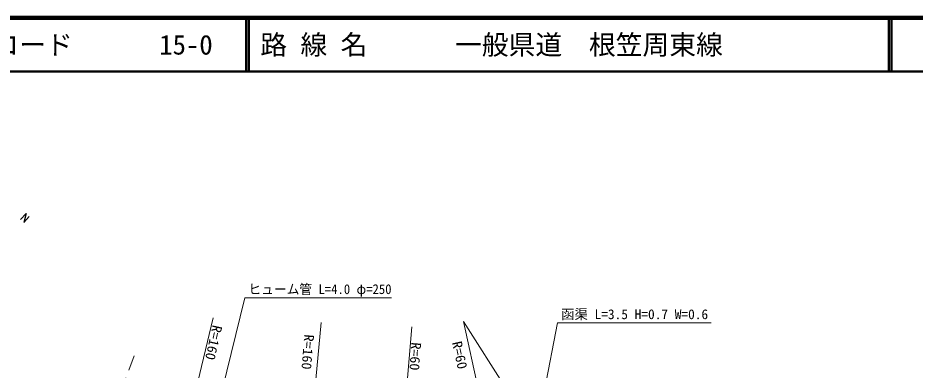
# Model space of a CAD drawing. Units: millimetres, scale not verified. Extents: x 40000 to 680000, y 20000 to 380000.
# Drawn here: x 135143 to 302617, y 314323 to 380000 of the extents above; entities that cross this region are included whole.
import ezdxf
from ezdxf.enums import TextEntityAlignment as Align

# ---------------------------------------------------------------- set-up
doc = ezdxf.new("R2010")
doc.units = ezdxf.units.MM
doc.header["$LTSCALE"] = 1000
doc.linetypes.add('CHAIN', pattern=[18.5, 12, -1.5, 3.5, -1.5])
for name, color, linetype, lineweight in [('M-BMK', 2, 'CHAIN', 13), ('M-BMK-SRVR', 3, 'Continuous', 25), ('M-STR-HTXT', 7, 'Continuous', 13), ('M-TTL', 2, 'Continuous', 140), ('M-TTL-LINE', 7, 'Continuous', 50)]:
    doc.layers.add(name, color=color, linetype=linetype, lineweight=lineweight)
doc.layers.add('M-TTL-TXT', color=7, linetype='Continuous')
doc.styles.add('ＭＳ ゴシック', font='')
doc.styles.get('ＭＳ ゴシック').set_extended_font_data('MS Gothic')

msp = doc.modelspace()

# ---------------------------------------------------------------- linework, layer by layer
at = {"layer": 'M-BMK'}
msp.add_line((150904, 301717), (156865, 316962), dxfattribs=at)
at = {"layer": 'M-BMK-SRVR'}
for p, q in [((135644, 342374), (136674, 343523)), ((136674, 343523), (136237, 341836)), ((136237, 341836), (137265, 342995))]:
    msp.add_line(p, q, dxfattribs=at)
at = {"layer": 'M-STR-HTXT'}
for p, q in [((170100, 297558), (177515, 327797)), ((177515, 327797), (204865, 327797)), ((164932, 296474), (171584, 324068)), ((224654, 294259), (218327, 323369)), ((218327, 323369), (234488, 298042)), ((191721, 323201), (188974, 293282)), ((206180, 292668), (208675, 322357)), ((231270, 299207), (235875, 323122)), ((235875, 323122), (264558, 323122))]:
    msp.add_line(p, q, dxfattribs=at)
at = {"layer": 'M-TTL'}
msp.add_line((680000, 380000), (40000, 380000), dxfattribs=at)
at = {"layer": 'M-TTL-LINE'}
for p, q in [((177750, 380000), (177750, 370000)), ((178250, 380000), (178250, 370000)), ((297750, 380000), (297750, 370000)), ((298250, 380000), (298250, 370000)), ((40000, 370000), (680000, 370000))]:
    msp.add_line(p, q, dxfattribs=at)

# ---------------------------------------------------------------- texts
at = {"layer": 'M-STR-HTXT', "style": 'ＭＳ ゴシック', "width": 0.95}
msp.add_text('ヒューム管 L=4.0 φ=250', height=1833, dxfattribs=at).set_placement((178182, 327946), align=Align.BOTTOM_LEFT)
at = {"layer": 'M-STR-HTXT', "style": 'ＭＳ ゴシック'}
msp.add_text('函渠 L=3.5 H=0.7 W=0.6', height=1833, dxfattribs=at).set_placement((236542, 323270), align=Align.BOTTOM_LEFT)
at = {"layer": 'M-STR-HTXT', "style": 'ＭＳ ゴシック', "width": 1.05}
for s, rotation, p in [('R=160', 257.4, (170982, 322945)), ('R=160', 265.3, (188063, 321073)), ('R=60', 265.9, (208057, 319583)), ('R=60', 282.4, (215629, 319348))]:
    msp.add_text(s, height=1833, rotation=rotation, dxfattribs=at).set_placement(p, align=Align.BOTTOM_LEFT)
at = {"layer": 'M-TTL-TXT', "style": 'ＭＳ ゴシック'}
for s, p in [('図面コード', (120380, 375000)), ('路 線 名', (180380, 375000)), ('一般県道\u3000根笠周東線', (216734, 375000)), ('15-0', (161521, 375000))]:
    msp.add_text(s, height=3666, dxfattribs=at).set_placement(p, align=Align.MIDDLE_LEFT)

doc.saveas('drawing.dxf')
